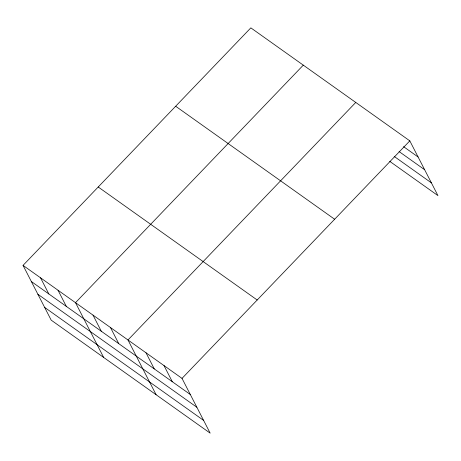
<?xml version="1.0" encoding="UTF-8"?>
<svg xmlns="http://www.w3.org/2000/svg" width="461" height="461" viewBox="0 0 461 461"><rect width="100%" height="100%" fill="white"/><g stroke="black" fill="none" stroke-linecap="round" stroke-linejoin="round"><path stroke-width="0.69" d="M23.05 265.386L182.026 378.389L210.164 433.144L51.188 320.141L23.05 265.386L250.836 27.856L409.812 140.859L437.95 195.614L389.712 161.327M303.298 65.145L75.512 302.675L103.65 357.431M355.759 102.44L127.974 339.964L156.112 394.725M182.026 378.389L409.812 140.859M403.571 146.661L418.098 156.988M399.076 151.56L424.65 169.734M394.201 156.429L431.398 182.867M175.664 106.243L334.64 219.246M98.216 186.999L257.192 300.002M31.342 281.515L190.318 394.518M37.888 294.262L196.864 407.265M44.642 307.395L203.618 420.397M164.007 365.579L172.299 381.714M145.993 352.774L154.279 368.904M110.484 327.535L118.777 343.67M93.001 315.105L101.287 331.24M58.023 290.246L66.315 306.375M40.539 277.816L48.826 293.945"/></g></svg>
